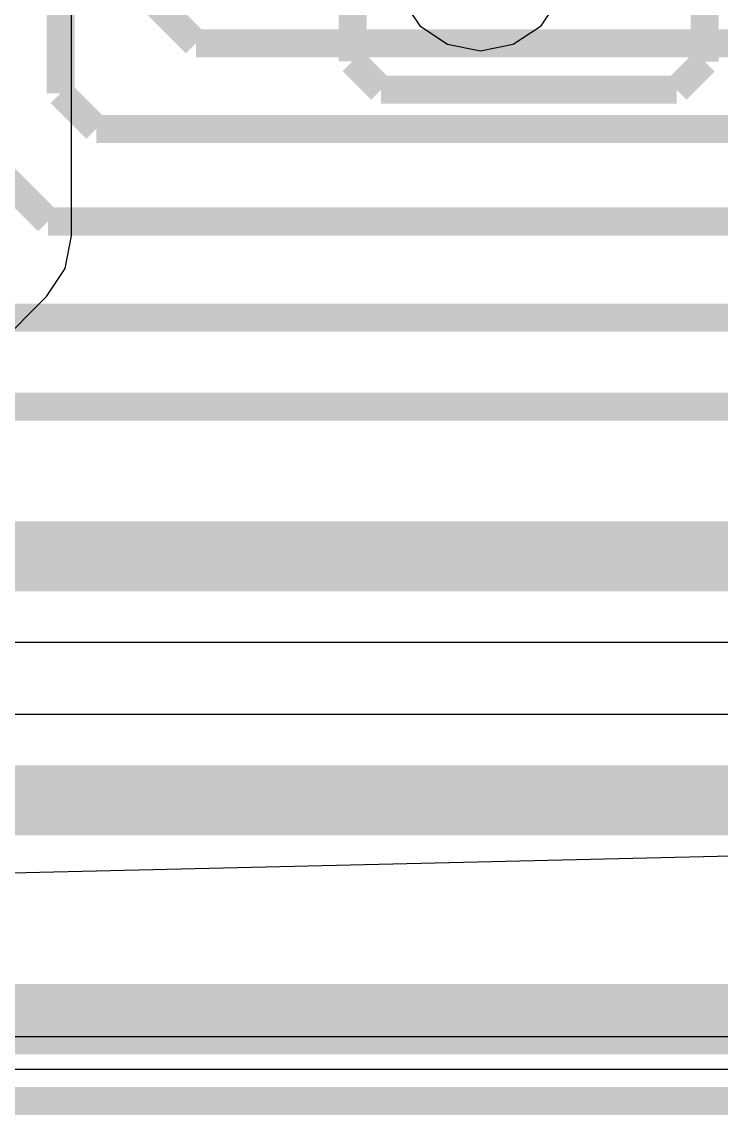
# Model space of a CAD drawing. Extents: x 81 to 196, y 150 to 213.
# Drawn here: x 175.98 to 180.97, y 149.8 to 157.6 of the extents above; entities that cross this region are included whole.
import ezdxf

# ---------------------------------------------------------------- set-up
doc = ezdxf.new("R2010")
doc.units = 0
doc.header["$MEASUREMENT"] = 0
for name, color, linetype in [('BOTTOMLAYER', 5, 'CONTINUOUS'), ('KEEPOUTLAYER', 6, 'CONTINUOUS'), ('TOPLAYER', 1, 'CONTINUOUS')]:
    doc.layers.add(name, color=color, linetype=linetype)

msp = doc.modelspace()

# ---------------------------------------------------------------- linework, layer by layer
at = {"layer": 'BOTTOMLAYER'}
for p, q in [((176.338728, 156.073226), (176.338728, 159.245932)), ((178.689592, 157.769517), (178.822205, 157.571051)), ((179.687355, 157.571051), (179.819968, 157.769517)), ((178.822205, 157.571051), (179.020671, 157.438438)), ((179.488889, 157.438438), (179.687355, 157.571051)), ((179.020671, 157.438438), (179.25478, 157.391872)), ((179.25478, 157.391872), (179.488889, 157.438438)), ((176.292162, 155.839117), (176.338728, 156.073226)), ((176.159549, 155.640651), (176.292162, 155.839117)), ((175.778549, 155.259651), (176.159549, 155.640651)), ((189.32858, 152.658381), (171.993174, 152.658381)), ((190.916174, 151.882226), (171.993174, 151.434874)), ((172.018574, 150.129626), (190.916174, 150.129626))]:
    msp.add_line(p, q, dxfattribs=at)
for points, const_width in [([(180.854777, 157.314829), (180.854777, 160.826023)], 0.2), ([(178.343174, 157.317826), (178.343174, 158.384626)], 0.2), ([(178.546374, 157.114626), (178.343174, 157.317826)], 0.2), ([(180.654574, 157.114626), (180.854777, 157.314829)], 0.2), ([(180.654574, 157.114626), (178.546374, 157.114626)], 0.2), ([(189.581976, 152.046627), (150.035573, 152.046627)], 0.499999), ([(190.763774, 150.485226), (148.599774, 150.485226)], 0.499999)]:
    msp.add_lwpolyline(points, dxfattribs=dict(at, const_width=const_width))
at = {"layer": 'KEEPOUTLAYER', "const_width": 0.2}
msp.add_lwpolyline([(194.268974, 149.901026), (82.844589, 149.901026)], dxfattribs=at)
at = {"layer": 'TOPLAYER'}
for p, q in [((174.101374, 153.175472), (181.423551, 153.175472)), ((191.398774, 150.359841), (172.043974, 150.359841))]:
    msp.add_line(p, q, dxfattribs=at)
for points, const_width in [([(176.260377, 157.089226), (176.260377, 169.230426)], 0.2), ([(177.225574, 157.444826), (176.793774, 157.876626)], 0.2), ([(187.766574, 157.444826), (177.225574, 157.444826)], 0.2), ([(176.514377, 156.835226), (176.260377, 157.089226)], 0.2), ([(182.635774, 156.835226), (176.514377, 156.835226)], 0.2), ([(176.171372, 156.174826), (175.790372, 156.555826)], 0.2), ([(183.092974, 156.174826), (176.171372, 156.174826)], 0.2), ([(183.499374, 155.489026), (175.625374, 155.489026)], 0.2), ([(184.032774, 154.854026), (175.345974, 154.854026)], 0.2), ([(181.645174, 153.787226), (174.101374, 153.787226)], 0.499999)]:
    msp.add_lwpolyline(points, dxfattribs=dict(at, const_width=const_width))

doc.saveas('drawing.dxf')
